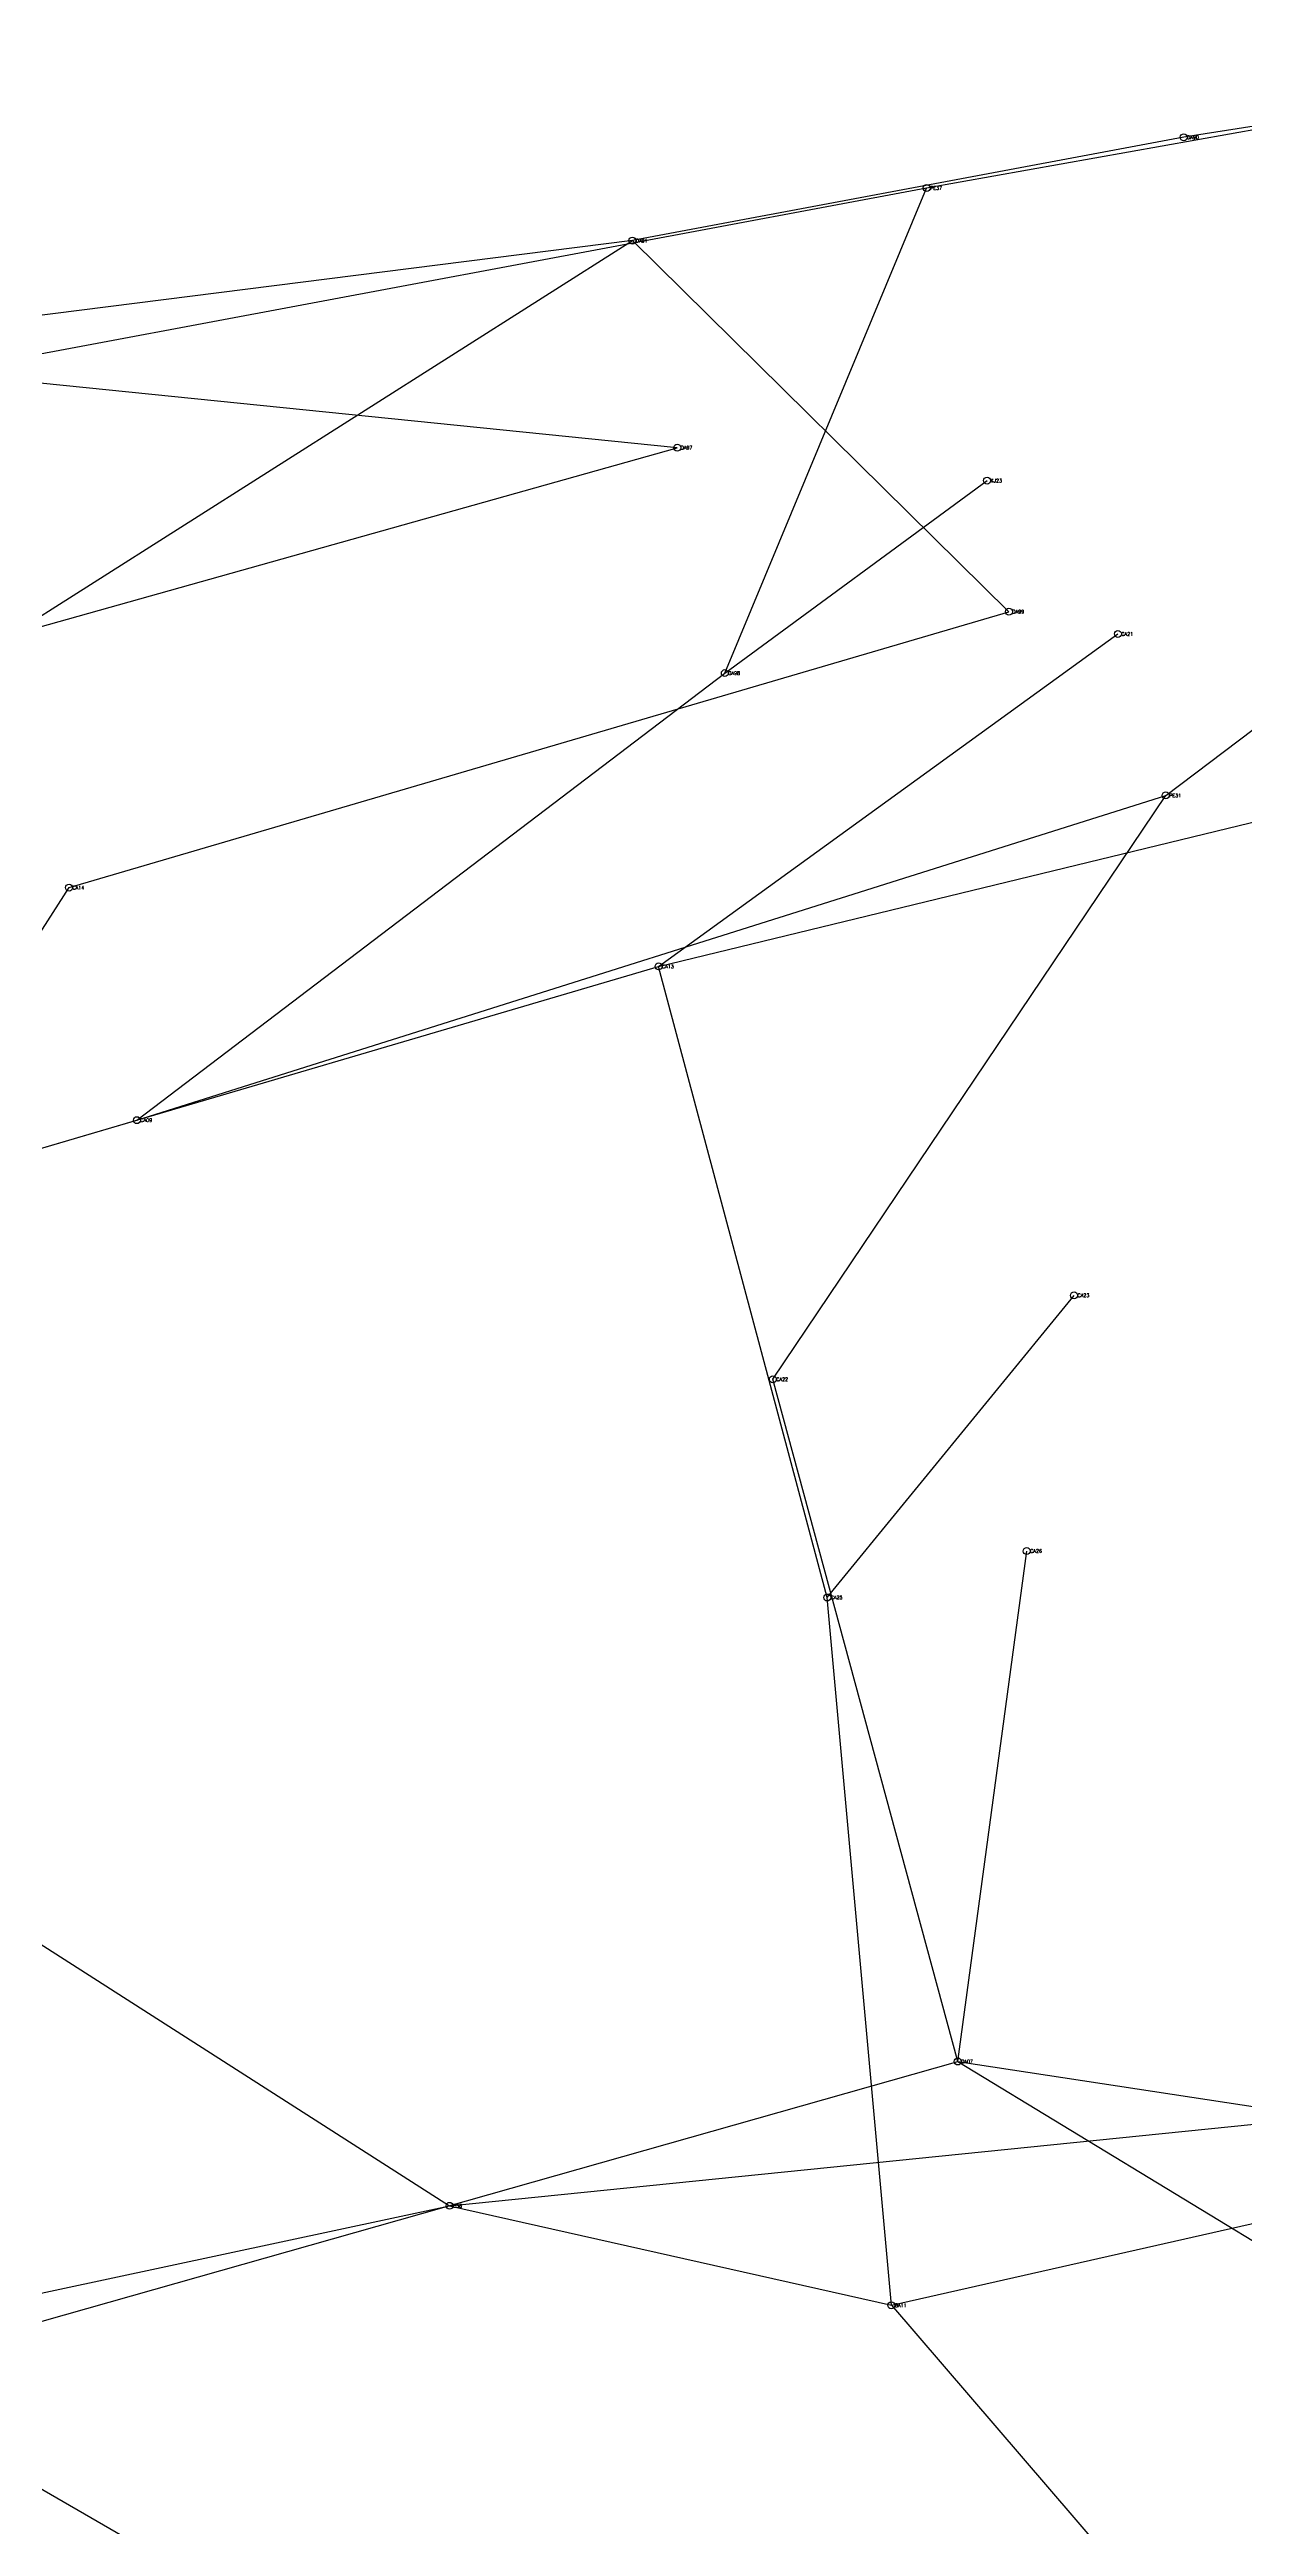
# Model space of a CAD drawing. Extents: x 166396 to 169408, y 2545087 to 2547192.
# Drawn here: x 167488 to 167833, y 2546465 to 2547180 of the extents above; entities that cross this region are included whole.
import ezdxf

# ---------------------------------------------------------------- set-up
doc = ezdxf.new("R2010")
doc.units = 0
doc.styles.get("Standard").update_dxf_attribs({"font": 'simplex'})

msp = doc.modelspace()

# ---------------------------------------------------------------- linework, layer by layer
at = {"color": 4}
for p, q in [((167975.767, 2547179.915), (167815.699, 2547154.587)), ((167864.878, 2547161.879), (167741.504, 2547139.954)), ((167815.699, 2547154.587), (167656.578, 2547124.767)), ((167741.504, 2547139.954), (167456.387, 2547086.573)), ((167683.252, 2546999.952), (167741.504, 2547139.954)), ((167656.578, 2547124.767), (167384.209, 2547090.37)), ((167474.106, 2547008.94), (167656.578, 2547124.767)), ((167765.252, 2547017.683), (167656.578, 2547124.767)), ((167810.515, 2546964.65), (167987.673, 2547098.688)), ((167669.512, 2547065.003), (167456.387, 2547086.573)), ((167396.287, 2546988.168), (167669.512, 2547065.003)), ((167683.252, 2546999.952), (167758.948, 2547055.504)), ((167493.959, 2546938.05), (167765.252, 2547017.683)), ((167664.127, 2546915.299), (167796.694, 2547011.259)), ((167513.552, 2546870.934), (167683.252, 2546999.952)), ((167664.127, 2546915.299), (167906.143, 2546974.121)), ((167513.552, 2546870.934), (167810.515, 2546964.65)), ((167697.103, 2546796.155), (167810.515, 2546964.65)), ((167436.423, 2546848.312), (167493.959, 2546938.05)), ((167436.423, 2546848.312), (167664.127, 2546915.299)), ((167712.809, 2546733.174), (167664.127, 2546915.299)), ((167340.338, 2546820.167), (167513.552, 2546870.934)), ((167712.809, 2546733.174), (167784.055, 2546820.371)), ((167750.468, 2546599.271), (167697.103, 2546796.155)), ((167750.468, 2546599.271), (167770.386, 2546746.582)), ((167731.31, 2546528.917), (167712.809, 2546733.174)), ((167374.032, 2546704.596), (167603.792, 2546557.624)), ((167429.867, 2546508.359), (167750.468, 2546599.271)), ((167750.468, 2546599.271), (167924.753, 2546572.754)), ((167750.468, 2546599.271), (167890.689, 2546514.096)), ((167603.792, 2546557.624), (167886.768, 2546586.324)), ((167731.31, 2546528.917), (167924.753, 2546572.754)), ((167326.017, 2546498.222), (167603.792, 2546557.624)), ((167603.792, 2546557.624), (167731.31, 2546528.917)), ((167731.31, 2546528.917), (167863.265, 2546375.48)), ((167429.867, 2546508.359), (167651.698, 2546380.244))]:
    msp.add_line(p, q, dxfattribs=at)
for centre in [(167815.699, 2547154.587), (167741.504, 2547139.954), (167656.578, 2547124.767), (167669.512, 2547065.003), (167758.948, 2547055.504), (167765.252, 2547017.683), (167796.694, 2547011.259), (167683.252, 2546999.952), (167810.515, 2546964.65), (167493.959, 2546938.05), (167664.127, 2546915.299), (167513.552, 2546870.934), (167784.055, 2546820.371), (167697.103, 2546796.155), (167770.386, 2546746.582), (167712.809, 2546733.174), (167750.468, 2546599.271), (167603.792, 2546557.624), (167731.31, 2546528.917)]:
    msp.add_circle(centre, 1)

# ---------------------------------------------------------------- texts
at = {"color": 5}
for s, p in [('DA90', (167816.699, 2547154.087)), ('PE37', (167742.504, 2547139.454)), ('DA91', (167657.578, 2547124.267)), ('DA97', (167670.512, 2547064.503)), ('KJ23', (167759.948, 2547055.004)), ('DA99', (167766.252, 2547017.183)), ('CA21', (167797.694, 2547010.759)), ('DA98', (167684.252, 2546999.452)), ('PE31', (167811.515, 2546964.15)), ('CA14', (167494.959, 2546937.55)), ('CA13', (167665.127, 2546914.799)), ('CA09', (167514.552, 2546870.434)), ('CA23', (167785.055, 2546819.871)), ('CA22', (167698.103, 2546795.655)), ('CA26', (167771.386, 2546746.082)), ('CA25', (167713.809, 2546732.674)), ('DA07', (167751.468, 2546598.771)), ('C58', (167604.792, 2546557.124)), ('BA11', (167732.31, 2546528.417))]:
    msp.add_text(s, height=1, dxfattribs=at).set_placement(p)

doc.saveas('drawing.dxf')
